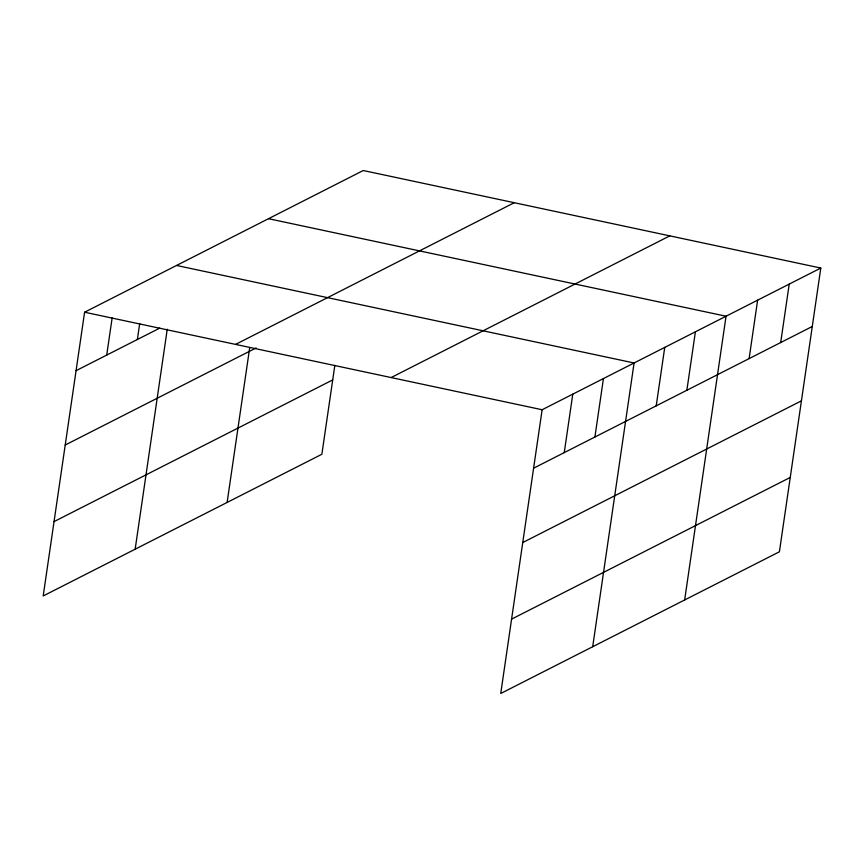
<?xml version="1.0" encoding="UTF-8"?>
<svg xmlns="http://www.w3.org/2000/svg" width="864" height="864" viewBox="0 0 864 864"><rect width="100%" height="100%" fill="white"/><g stroke="black" fill="none" stroke-linecap="round" stroke-linejoin="round"><path stroke-width="1.3" d="M820.8 268.045L542.128 409.741L500.742 693.479L779.404 551.783L820.8 268.045L363.258 170.521L84.596 312.217L43.2 595.955L321.872 454.259L334.832 365.386M106.715 355.082L112.147 317.887M137.376 339.498L139.698 323.557M135.162 549.191L167.249 329.216M227.124 502.427L249.728 347.512M564.257 452.606L572.778 394.157M594.907 437.022L603.439 378.572M592.693 646.715L634.09 362.988L176.558 265.464M656.219 405.853L664.74 347.404M686.869 390.258L695.401 331.808M684.655 599.962L726.052 316.224L268.51 218.7M749.11 358.614L757.631 300.164M780.689 342.554L789.221 284.105M76.064 370.667L159.775 328.104M235.58 344.401L514.253 202.705M65.221 445.014L256.165 347.922M54.043 521.608L332.716 379.912M391.144 377.557L669.816 235.861M533.606 468.191L812.268 326.495M522.752 542.538L801.425 400.842M511.585 619.132L790.258 477.436M84.596 312.217L542.128 409.741"/></g></svg>
